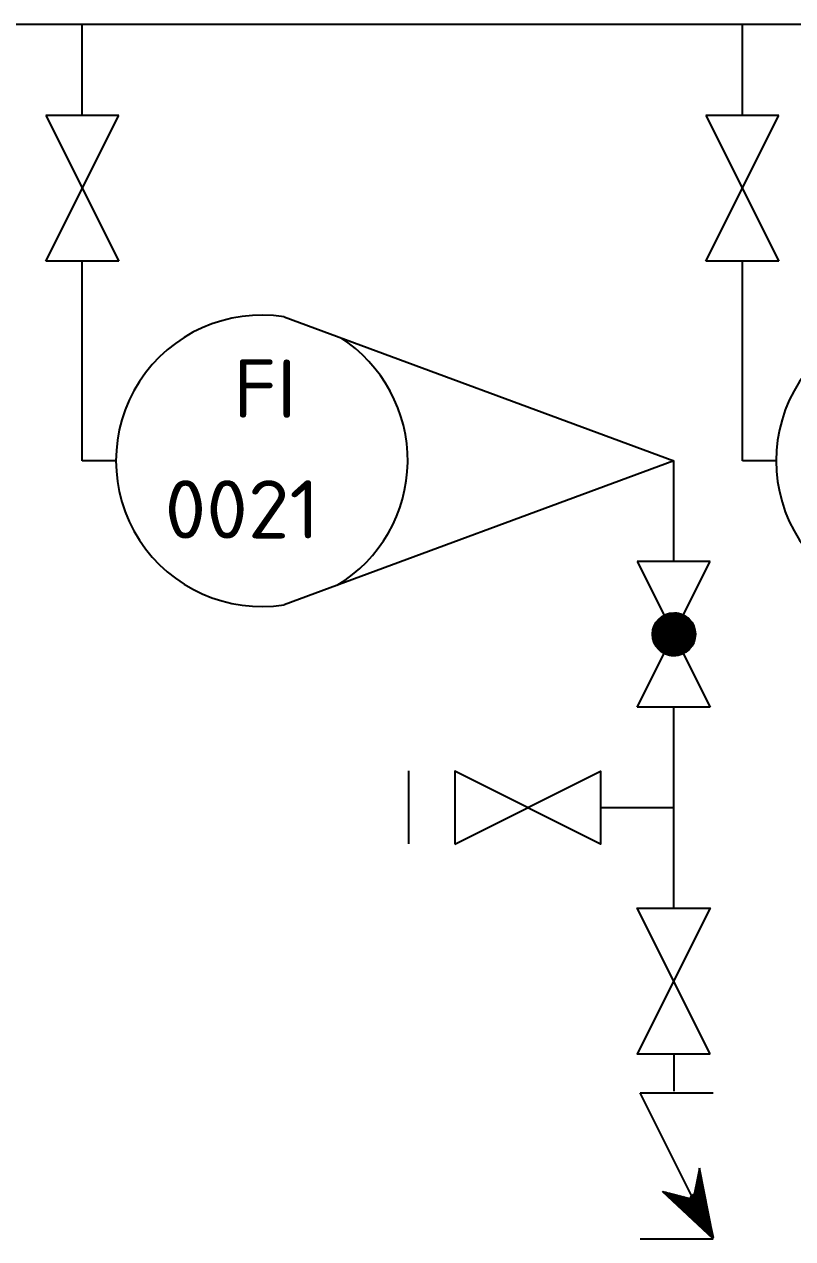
# Model space of a CAD drawing. Extents: x 270 to 589, y 86 to 206.
# Drawn here: x 401.068 to 402.912, y 111.146 to 114.062 of the extents above; entities that cross this region are included whole.
import ezdxf

# ---------------------------------------------------------------- set-up
doc = ezdxf.new("R2010")
doc.units = 0
doc.header["$MEASUREMENT"] = 0
doc.layers.get('0').update_dxf_attribs({"linetype": 'CONTINUOUS'})
doc.layers.add('IN-MAJ-PROC', color=3, linetype='CONTINUOUS')
doc.layers.add('IN-MIN-PROC', color=7, linetype='CONTINUOUS')
doc.styles.add('S1', font='SIMPLEX.shx')

msp = doc.modelspace()

# ---------------------------------------------------------------- hatches: boundary and pattern name
at = {"linetype": 'CONTINUOUS'}
h = msp.add_hatch(dxfattribs=at)
h.set_pattern_fill('ANSI31', color=2, scale=0.0014, angle=90, style=0)
h.set_pattern_definition([(135, (430.34192812, -248.9680968), (-0.00012374368671, -0.00012374368671), [])])
edge = h.paths.add_edge_path()
edge.add_arc((402.6269, 112.5973), 0.0516, 0, 360)

# ---------------------------------------------------------------- linework, layer by layer
at = {"color": 5, "linetype": 'CONTINUOUS'}
for p, q in [((392.3479, 114.0621), (408.3524, 114.0621)), ((401.2879, 113.0139), (401.2069, 113.0139)), ((402.8723, 113.0139), (402.7913, 113.0139)), ((402.6265, 111.5896), (402.6265, 111.5001))]:
    msp.add_line(p, q, dxfattribs=at)
at = {"color": 2}
for p, q in [((401.1194, 113.493), (401.2944, 113.843)), ((401.1194, 113.843), (401.2944, 113.493)), ((401.2944, 113.843), (401.1194, 113.843)), ((402.7038, 113.493), (402.8788, 113.843)), ((402.7038, 113.843), (402.8788, 113.493)), ((402.8788, 113.843), (402.7038, 113.843)), ((401.2944, 113.493), (401.1194, 113.493)), ((402.8788, 113.493), (402.7038, 113.493)), ((402.539, 112.4224), (402.714, 112.7724)), ((402.539, 112.7724), (402.714, 112.4224)), ((402.714, 112.7724), (402.539, 112.7724)), ((402.714, 112.4224), (402.539, 112.4224)), ((402.5459, 111.496), (402.7209, 111.496)), ((402.7209, 111.146), (402.5459, 111.496)), ((402.5459, 111.146), (402.7209, 111.146))]:
    msp.add_line(p, q, dxfattribs=at)
at = {"color": 2, "linetype": 'CONTINUOUS'}
for p, q in [((401.9896, 112.2696), (401.9896, 112.0942)), ((402.6886, 111.3158), (402.6778, 111.2579)), ((402.6867, 111.3054), (402.6885, 111.3073)), ((402.6916, 111.3004), (402.6867, 111.3054)), ((402.691, 111.3035), (402.6871, 111.3075)), ((402.6873, 111.3085), (402.6896, 111.3108)), ((402.6904, 111.3066), (402.6875, 111.3096)), ((402.6879, 111.3116), (402.6892, 111.3129)), ((402.6898, 111.3097), (402.6879, 111.3116)), ((402.6892, 111.3127), (402.6882, 111.3137)), ((402.7212, 111.1493), (402.6886, 111.3158)), ((402.6891, 111.3054), (402.6904, 111.3067)), ((402.6737, 111.2405), (402.6868, 111.3031)), ((402.7001, 111.2573), (402.6812, 111.2762)), ((402.6815, 111.278), (402.6823, 111.2788)), ((402.6995, 111.2604), (402.6816, 111.2783)), ((402.6817, 111.2732), (402.6848, 111.2763)), ((402.6989, 111.2635), (402.682, 111.2804)), ((402.6821, 111.281), (402.6836, 111.2825)), ((402.6983, 111.2666), (402.6824, 111.2825)), ((402.6827, 111.2841), (402.6848, 111.2862)), ((402.6977, 111.2697), (402.6828, 111.2845)), ((402.683, 111.2769), (402.6861, 111.28)), ((402.6971, 111.2727), (402.6832, 111.2866)), ((402.6833, 111.2871), (402.6861, 111.2899)), ((402.6965, 111.2758), (402.6836, 111.2887)), ((402.6959, 111.2789), (402.6839, 111.2908)), ((402.6842, 111.2905), (402.6873, 111.2936)), ((402.6842, 111.2806), (402.6873, 111.2837)), ((402.6953, 111.282), (402.6843, 111.2929)), ((402.6947, 111.285), (402.6847, 111.295)), ((402.6941, 111.2881), (402.6851, 111.2971)), ((402.6854, 111.2943), (402.6885, 111.2974)), ((402.6854, 111.2844), (402.6885, 111.2875)), ((402.6854, 111.2745), (402.6885, 111.2776)), ((402.6855, 111.2993), (402.6861, 111.2998)), ((402.6935, 111.2912), (402.6855, 111.2991)), ((402.6928, 111.2943), (402.6859, 111.3012)), ((402.6861, 111.3024), (402.6873, 111.3035)), ((402.6922, 111.2973), (402.6863, 111.3033)), ((402.6867, 111.298), (402.6898, 111.3011)), ((402.6867, 111.2881), (402.6898, 111.2912)), ((402.6867, 111.2782), (402.6898, 111.2813)), ((402.6868, 111.3031), (402.7212, 111.1493)), ((402.6879, 111.3017), (402.6908, 111.3046)), ((402.6879, 111.2918), (402.691, 111.2949)), ((402.6879, 111.2819), (402.691, 111.285)), ((402.6891, 111.2955), (402.692, 111.2984)), ((402.6891, 111.2856), (402.6922, 111.2887)), ((402.6891, 111.2757), (402.6922, 111.2788)), ((402.6904, 111.2992), (402.6916, 111.3005)), ((402.6904, 111.2893), (402.6933, 111.2922)), ((402.6904, 111.2794), (402.6935, 111.2825)), ((402.6916, 111.293), (402.6929, 111.2943)), ((402.6916, 111.2831), (402.6945, 111.286)), ((402.6916, 111.2732), (402.6947, 111.2763)), ((402.6929, 111.2868), (402.6941, 111.288)), ((402.6929, 111.2769), (402.6957, 111.2798)), ((402.6941, 111.2806), (402.6953, 111.2818)), ((402.5999, 111.2597), (402.6737, 111.2405)), ((402.7209, 111.146), (402.5999, 111.2597)), ((402.6213, 111.2396), (402.6017, 111.2592)), ((402.6019, 111.2578), (402.603, 111.2589)), ((402.6038, 111.2571), (402.605, 111.2584)), ((402.6045, 111.2554), (402.6056, 111.2565)), ((402.662, 111.2013), (402.605, 111.2584)), ((402.6062, 111.2547), (402.6089, 111.2573)), ((402.607, 111.253), (402.6081, 111.254)), ((402.7028, 111.1631), (402.6084, 111.2575)), ((402.6087, 111.2522), (402.6118, 111.2553)), ((402.6096, 111.2506), (402.6106, 111.2516)), ((402.61, 111.2559), (402.6109, 111.2568)), ((402.6112, 111.2497), (402.6143, 111.2528)), ((402.6121, 111.2482), (402.613, 111.2491)), ((402.6124, 111.2534), (402.6148, 111.2558)), ((402.6137, 111.2472), (402.6168, 111.2503)), ((402.6149, 111.251), (402.618, 111.254)), ((402.7212, 111.1496), (402.615, 111.2558)), ((402.6161, 111.2547), (402.6168, 111.2553)), ((402.6161, 111.2448), (402.6192, 111.2479)), ((402.6174, 111.2485), (402.6205, 111.2516)), ((402.7206, 111.1527), (402.6184, 111.2549)), ((402.6186, 111.2522), (402.6207, 111.2543)), ((402.6198, 111.246), (402.6229, 111.2491)), ((402.6211, 111.2497), (402.6242, 111.2528)), ((402.72, 111.1558), (402.6217, 111.254)), ((402.6223, 111.2534), (402.6227, 111.2538)), ((402.6236, 111.2472), (402.6267, 111.2503)), ((402.6248, 111.251), (402.6266, 111.2527)), ((402.7194, 111.1589), (402.6251, 111.2531)), ((402.626, 111.2448), (402.6291, 111.2479)), ((402.6273, 111.2485), (402.6304, 111.2516)), ((402.7188, 111.1619), (402.6284, 111.2523)), ((402.6285, 111.2522), (402.6286, 111.2522)), ((402.6297, 111.246), (402.6328, 111.2491)), ((402.631, 111.2497), (402.6325, 111.2512)), ((402.7182, 111.165), (402.6318, 111.2514)), ((402.6335, 111.2472), (402.6364, 111.2502)), ((402.7176, 111.1681), (402.6351, 111.2505)), ((402.6359, 111.2448), (402.639, 111.2479)), ((402.6372, 111.2485), (402.6384, 111.2497)), ((402.717, 111.1712), (402.6385, 111.2497)), ((402.6396, 111.246), (402.6423, 111.2487)), ((402.7164, 111.1742), (402.6418, 111.2488)), ((402.6434, 111.2472), (402.6443, 111.2481)), ((402.7157, 111.1773), (402.6452, 111.2479)), ((402.6458, 111.2448), (402.6482, 111.2471)), ((402.7151, 111.1804), (402.6485, 111.247)), ((402.6656, 111.2448), (402.6687, 111.2479)), ((402.6693, 111.246), (402.6724, 111.2491)), ((402.6706, 111.2497), (402.6737, 111.2528)), ((402.6731, 111.2472), (402.6762, 111.2503)), ((402.6743, 111.251), (402.6774, 111.254)), ((402.6755, 111.2547), (402.6786, 111.2578)), ((402.6755, 111.2448), (402.6786, 111.2479)), ((402.6768, 111.2485), (402.6799, 111.2516)), ((402.678, 111.2522), (402.6811, 111.2553)), ((402.6781, 111.2597), (402.6799, 111.2615)), ((402.7049, 111.2327), (402.6781, 111.2595)), ((402.7043, 111.2358), (402.6785, 111.2616)), ((402.6787, 111.2628), (402.6811, 111.2652)), ((402.7037, 111.2389), (402.6789, 111.2637)), ((402.6792, 111.2559), (402.6823, 111.259)), ((402.6792, 111.246), (402.6823, 111.2491)), ((402.6793, 111.2658), (402.6823, 111.2689)), ((402.7031, 111.242), (402.6793, 111.2658)), ((402.7025, 111.245), (402.6796, 111.2679)), ((402.7019, 111.2481), (402.68, 111.27)), ((402.7013, 111.2512), (402.6804, 111.272)), ((402.6805, 111.2695), (402.6836, 111.2726)), ((402.6805, 111.2596), (402.6836, 111.2627)), ((402.6805, 111.2497), (402.6836, 111.2528)), ((402.7007, 111.2543), (402.6808, 111.2741)), ((402.681, 111.2749), (402.6811, 111.2751)), ((402.6817, 111.2633), (402.6848, 111.2664)), ((402.6817, 111.2534), (402.6848, 111.2565)), ((402.683, 111.267), (402.6861, 111.2701)), ((402.683, 111.2571), (402.6861, 111.2602)), ((402.683, 111.2472), (402.6861, 111.2503)), ((402.6842, 111.2707), (402.6873, 111.2738)), ((402.6842, 111.2609), (402.6873, 111.2639)), ((402.6842, 111.251), (402.6873, 111.254)), ((402.6854, 111.2646), (402.6885, 111.2677)), ((402.6854, 111.2547), (402.6885, 111.2578)), ((402.6854, 111.2448), (402.6885, 111.2479)), ((402.6867, 111.2683), (402.6898, 111.2714)), ((402.6867, 111.2584), (402.6898, 111.2615)), ((402.6867, 111.2485), (402.6898, 111.2516)), ((402.6879, 111.272), (402.691, 111.2751)), ((402.6879, 111.2621), (402.691, 111.2652)), ((402.6879, 111.2522), (402.691, 111.2553)), ((402.6891, 111.2658), (402.6922, 111.2689)), ((402.6891, 111.2559), (402.6922, 111.259)), ((402.6891, 111.246), (402.6922, 111.2491)), ((402.6904, 111.2695), (402.6935, 111.2726)), ((402.6904, 111.2596), (402.6935, 111.2627)), ((402.6904, 111.2497), (402.6935, 111.2528)), ((402.6916, 111.2633), (402.6947, 111.2664)), ((402.6916, 111.2534), (402.6947, 111.2565)), ((402.6929, 111.267), (402.696, 111.2701)), ((402.6929, 111.2571), (402.696, 111.2602)), ((402.6929, 111.2472), (402.696, 111.2503)), ((402.6941, 111.2707), (402.6969, 111.2736)), ((402.6941, 111.2609), (402.6972, 111.2639)), ((402.6941, 111.251), (402.6972, 111.254)), ((402.6953, 111.2745), (402.6965, 111.2756)), ((402.6953, 111.2646), (402.6981, 111.2673)), ((402.6953, 111.2547), (402.6984, 111.2578)), ((402.6953, 111.2448), (402.6984, 111.2479)), ((402.6966, 111.2683), (402.6977, 111.2694)), ((402.6966, 111.2584), (402.6993, 111.2611)), ((402.6966, 111.2485), (402.6997, 111.2516)), ((402.6978, 111.2621), (402.6989, 111.2632)), ((402.6978, 111.2522), (402.7006, 111.2549)), ((402.699, 111.2559), (402.7001, 111.257)), ((402.699, 111.246), (402.7018, 111.2487)), ((402.7003, 111.2497), (402.7014, 111.2508)), ((402.6147, 111.2458), (402.6155, 111.2466)), ((402.6173, 111.2434), (402.618, 111.2441)), ((402.6186, 111.2423), (402.6217, 111.2454)), ((402.6198, 111.241), (402.6205, 111.2417)), ((402.6211, 111.2398), (402.6242, 111.2429)), ((402.6223, 111.2435), (402.6254, 111.2466)), ((402.6224, 111.2386), (402.6229, 111.2392)), ((402.6236, 111.2374), (402.6267, 111.2404)), ((402.6248, 111.2411), (402.6279, 111.2441)), ((402.6249, 111.2362), (402.6254, 111.2367)), ((402.6262, 111.235), (402.6291, 111.238)), ((402.6273, 111.2386), (402.6304, 111.2417)), ((402.6275, 111.2338), (402.6279, 111.2342)), ((402.6285, 111.2423), (402.6316, 111.2454)), ((402.6287, 111.2326), (402.6316, 111.2355)), ((402.6297, 111.2361), (402.6328, 111.2392)), ((402.63, 111.2314), (402.6304, 111.2318)), ((402.631, 111.2398), (402.6341, 111.2429)), ((402.6313, 111.2302), (402.6341, 111.233)), ((402.6322, 111.2435), (402.6353, 111.2466)), ((402.6322, 111.2336), (402.6353, 111.2367)), ((402.6326, 111.229), (402.6328, 111.2293)), ((402.6335, 111.2373), (402.6366, 111.2404)), ((402.6338, 111.2278), (402.6366, 111.2305)), ((402.6347, 111.2411), (402.6378, 111.2441)), ((402.6347, 111.2312), (402.6378, 111.2342)), ((402.6351, 111.2266), (402.6353, 111.2268)), ((402.6359, 111.2349), (402.639, 111.238)), ((402.6364, 111.2254), (402.639, 111.2281)), ((402.6372, 111.2386), (402.6403, 111.2417)), ((402.6372, 111.2287), (402.6403, 111.2318)), ((402.6377, 111.2242), (402.6378, 111.2243)), ((402.6384, 111.2423), (402.6415, 111.2454)), ((402.6384, 111.2324), (402.6415, 111.2355)), ((402.6389, 111.223), (402.6415, 111.2256)), ((402.6396, 111.2361), (402.6427, 111.2392)), ((402.6396, 111.2262), (402.6427, 111.2293)), ((402.6402, 111.2218), (402.6403, 111.2219)), ((402.6409, 111.2398), (402.644, 111.2429)), ((402.6409, 111.2299), (402.644, 111.233)), ((402.6415, 111.2206), (402.644, 111.2231)), ((402.6421, 111.2435), (402.6452, 111.2466)), ((402.6421, 111.2336), (402.6452, 111.2367)), ((402.6421, 111.2237), (402.6452, 111.2268)), ((402.6434, 111.2373), (402.6465, 111.2404)), ((402.6434, 111.2274), (402.6465, 111.2305)), ((402.6441, 111.2182), (402.6465, 111.2206)), ((402.6446, 111.2411), (402.6477, 111.2441)), ((402.6446, 111.2312), (402.6477, 111.2342)), ((402.6446, 111.2213), (402.6477, 111.2243)), ((402.6458, 111.2349), (402.6489, 111.238)), ((402.6458, 111.225), (402.6489, 111.2281)), ((402.6466, 111.2158), (402.6489, 111.2182)), ((402.6471, 111.2386), (402.6502, 111.2417)), ((402.6471, 111.2287), (402.6502, 111.2318)), ((402.6471, 111.2188), (402.6502, 111.2219)), ((402.6483, 111.2423), (402.6514, 111.2454)), ((402.6483, 111.2324), (402.6514, 111.2355)), ((402.6483, 111.2225), (402.6514, 111.2256)), ((402.6495, 111.246), (402.6502, 111.2466)), ((402.6495, 111.2361), (402.6526, 111.2392)), ((402.6495, 111.2262), (402.6526, 111.2293)), ((402.6495, 111.2163), (402.6526, 111.2194)), ((402.6508, 111.2398), (402.6539, 111.2429)), ((402.6508, 111.2299), (402.6539, 111.233)), ((402.6508, 111.22), (402.6539, 111.2231)), ((402.7145, 111.1835), (402.6519, 111.2462)), ((402.652, 111.2435), (402.6541, 111.2456)), ((402.652, 111.2336), (402.6551, 111.2367)), ((402.652, 111.2237), (402.6551, 111.2268)), ((402.6533, 111.2373), (402.6564, 111.2404)), ((402.6533, 111.2274), (402.6564, 111.2305)), ((402.6533, 111.2175), (402.6564, 111.2206)), ((402.6545, 111.2411), (402.6576, 111.2441)), ((402.6545, 111.2312), (402.6576, 111.2342)), ((402.6545, 111.2213), (402.6576, 111.2243)), ((402.7139, 111.1866), (402.6552, 111.2453)), ((402.6557, 111.2448), (402.656, 111.2451)), ((402.6557, 111.2349), (402.6588, 111.238)), ((402.6557, 111.225), (402.6588, 111.2281)), ((402.6557, 111.2151), (402.6588, 111.2182)), ((402.657, 111.2386), (402.6601, 111.2417)), ((402.657, 111.2287), (402.6601, 111.2318)), ((402.657, 111.2188), (402.6601, 111.2219)), ((402.6582, 111.2423), (402.66, 111.2441)), ((402.6582, 111.2324), (402.6613, 111.2355)), ((402.6582, 111.2225), (402.6613, 111.2256)), ((402.7133, 111.1896), (402.6586, 111.2444)), ((402.6594, 111.2361), (402.6625, 111.2392)), ((402.6594, 111.2262), (402.6625, 111.2293)), ((402.6594, 111.2163), (402.6625, 111.2194)), ((402.6607, 111.2398), (402.6638, 111.2429)), ((402.6607, 111.2299), (402.6638, 111.233)), ((402.6607, 111.22), (402.6638, 111.2231)), ((402.7127, 111.1927), (402.6619, 111.2436)), ((402.6619, 111.2435), (402.6619, 111.2435)), ((402.6619, 111.2336), (402.665, 111.2367)), ((402.6619, 111.2237), (402.665, 111.2268)), ((402.6632, 111.2373), (402.6663, 111.2404)), ((402.6632, 111.2274), (402.6663, 111.2305)), ((402.6632, 111.2175), (402.6663, 111.2206)), ((402.6644, 111.2411), (402.6675, 111.2441)), ((402.6644, 111.2312), (402.6675, 111.2342)), ((402.6644, 111.2213), (402.6675, 111.2243)), ((402.7121, 111.1958), (402.6652, 111.2427)), ((402.6656, 111.2349), (402.6687, 111.238)), ((402.6656, 111.225), (402.6687, 111.2281)), ((402.6656, 111.2151), (402.6687, 111.2182)), ((402.6669, 111.2386), (402.67, 111.2417)), ((402.6669, 111.2287), (402.67, 111.2318)), ((402.6669, 111.2188), (402.67, 111.2219)), ((402.6681, 111.2423), (402.6712, 111.2454)), ((402.6681, 111.2324), (402.6712, 111.2355)), ((402.6681, 111.2225), (402.6712, 111.2256)), ((402.7115, 111.1989), (402.6686, 111.2418)), ((402.6693, 111.2361), (402.6724, 111.2392)), ((402.6693, 111.2262), (402.6724, 111.2293)), ((402.6693, 111.2163), (402.6724, 111.2194)), ((402.6706, 111.2398), (402.6737, 111.2429)), ((402.6706, 111.2299), (402.6737, 111.233)), ((402.6706, 111.22), (402.6737, 111.2231)), ((402.6718, 111.2435), (402.6749, 111.2466)), ((402.6718, 111.2336), (402.6749, 111.2367)), ((402.6718, 111.2237), (402.6749, 111.2268)), ((402.7109, 111.2019), (402.6719, 111.2409)), ((402.6731, 111.2373), (402.6762, 111.2404)), ((402.6731, 111.2274), (402.6762, 111.2305)), ((402.6731, 111.2175), (402.6762, 111.2206)), ((402.6743, 111.2411), (402.6774, 111.2441)), ((402.6743, 111.2312), (402.6774, 111.2342)), ((402.6743, 111.2213), (402.6774, 111.2243)), ((402.6755, 111.2349), (402.6786, 111.238)), ((402.6755, 111.225), (402.6786, 111.2281)), ((402.6755, 111.2151), (402.6786, 111.2182)), ((402.6768, 111.2386), (402.6799, 111.2417)), ((402.6768, 111.2287), (402.6799, 111.2318)), ((402.6768, 111.2188), (402.6799, 111.2219)), ((402.678, 111.2423), (402.6811, 111.2454)), ((402.678, 111.2324), (402.6811, 111.2355)), ((402.678, 111.2225), (402.6811, 111.2256)), ((402.6792, 111.2361), (402.6823, 111.2392)), ((402.6792, 111.2262), (402.6823, 111.2293)), ((402.6792, 111.2163), (402.6823, 111.2194)), ((402.6805, 111.2398), (402.6836, 111.2429)), ((402.6805, 111.2299), (402.6836, 111.233)), ((402.6805, 111.22), (402.6836, 111.2231)), ((402.6817, 111.2435), (402.6848, 111.2466)), ((402.6817, 111.2336), (402.6848, 111.2367)), ((402.6817, 111.2237), (402.6848, 111.2268)), ((402.683, 111.2373), (402.6861, 111.2404)), ((402.683, 111.2274), (402.6861, 111.2305)), ((402.683, 111.2175), (402.6861, 111.2206)), ((402.6842, 111.2411), (402.6873, 111.2441)), ((402.6842, 111.2312), (402.6873, 111.2342)), ((402.6842, 111.2213), (402.6873, 111.2243)), ((402.6854, 111.2349), (402.6885, 111.238)), ((402.6854, 111.225), (402.6885, 111.2281)), ((402.6854, 111.2151), (402.6885, 111.2182)), ((402.6867, 111.2386), (402.6898, 111.2417)), ((402.6867, 111.2287), (402.6898, 111.2318)), ((402.6867, 111.2188), (402.6898, 111.2219)), ((402.6879, 111.2423), (402.691, 111.2454)), ((402.6879, 111.2324), (402.691, 111.2355)), ((402.6879, 111.2225), (402.691, 111.2256)), ((402.6891, 111.2361), (402.6922, 111.2392)), ((402.6891, 111.2262), (402.6922, 111.2293)), ((402.6891, 111.2163), (402.6922, 111.2194)), ((402.6904, 111.2398), (402.6935, 111.2429)), ((402.6904, 111.2299), (402.6935, 111.233)), ((402.6904, 111.22), (402.6935, 111.2231)), ((402.6916, 111.2435), (402.6947, 111.2466)), ((402.6916, 111.2336), (402.6947, 111.2367)), ((402.6916, 111.2237), (402.6947, 111.2268)), ((402.6929, 111.2373), (402.696, 111.2404)), ((402.6929, 111.2274), (402.696, 111.2305)), ((402.6929, 111.2175), (402.696, 111.2206)), ((402.6941, 111.2411), (402.6972, 111.2441)), ((402.6941, 111.2312), (402.6972, 111.2342)), ((402.6941, 111.2213), (402.6972, 111.2243)), ((402.6953, 111.2349), (402.6984, 111.238)), ((402.6953, 111.225), (402.6984, 111.2281)), ((402.6953, 111.2151), (402.6984, 111.2182)), ((402.6966, 111.2386), (402.6997, 111.2417)), ((402.6966, 111.2287), (402.6997, 111.2318)), ((402.6966, 111.2188), (402.6997, 111.2219)), ((402.6978, 111.2423), (402.7009, 111.2454)), ((402.6978, 111.2324), (402.7009, 111.2355)), ((402.6978, 111.2225), (402.7009, 111.2256)), ((402.699, 111.2361), (402.7021, 111.2392)), ((402.699, 111.2262), (402.7021, 111.2293)), ((402.699, 111.2163), (402.7021, 111.2194)), ((402.7003, 111.2398), (402.703, 111.2425)), ((402.7003, 111.2299), (402.7034, 111.233)), ((402.7003, 111.22), (402.7034, 111.2231)), ((402.7015, 111.2435), (402.7026, 111.2446)), ((402.7015, 111.2336), (402.7042, 111.2363)), ((402.7015, 111.2237), (402.7046, 111.2268)), ((402.7028, 111.2373), (402.7038, 111.2384)), ((402.7028, 111.2274), (402.7054, 111.2301)), ((402.7028, 111.2175), (402.7059, 111.2206)), ((402.704, 111.2312), (402.705, 111.2322)), ((402.704, 111.2213), (402.7066, 111.2239)), ((402.7052, 111.225), (402.7062, 111.226)), ((402.7065, 111.2188), (402.7074, 111.2197)), ((402.6492, 111.2134), (402.6514, 111.2157)), ((402.6517, 111.211), (402.6539, 111.2132)), ((402.652, 111.2138), (402.6551, 111.2169)), ((402.6543, 111.2086), (402.6564, 111.2107)), ((402.6545, 111.2114), (402.6576, 111.2144)), ((402.6568, 111.2062), (402.6588, 111.2083)), ((402.657, 111.2089), (402.6601, 111.212)), ((402.6582, 111.2126), (402.6613, 111.2157)), ((402.6594, 111.2064), (402.6625, 111.2095)), ((402.6594, 111.2038), (402.6613, 111.2058)), ((402.6607, 111.2101), (402.6638, 111.2132)), ((402.6619, 111.2138), (402.665, 111.2169)), ((402.6619, 111.2039), (402.665, 111.207)), ((402.6619, 111.2014), (402.6638, 111.2033)), ((402.6632, 111.2076), (402.6663, 111.2107)), ((402.6644, 111.2114), (402.6675, 111.2144)), ((402.6644, 111.2015), (402.6675, 111.2045)), ((402.6645, 111.1991), (402.6663, 111.2008)), ((402.6656, 111.2052), (402.6687, 111.2083)), ((402.6669, 111.2089), (402.67, 111.212)), ((402.6669, 111.199), (402.67, 111.2021)), ((402.667, 111.1967), (402.6687, 111.1984)), ((402.6681, 111.2126), (402.6712, 111.2157)), ((402.6681, 111.2027), (402.6712, 111.2058)), ((402.6693, 111.2064), (402.6724, 111.2095)), ((402.6693, 111.1965), (402.6724, 111.1996)), ((402.6696, 111.1943), (402.6712, 111.1959)), ((402.6706, 111.2101), (402.6737, 111.2132)), ((402.6706, 111.2002), (402.6737, 111.2033)), ((402.6718, 111.2138), (402.6749, 111.2169)), ((402.6718, 111.2039), (402.6749, 111.207)), ((402.6718, 111.194), (402.6749, 111.1971)), ((402.6721, 111.1919), (402.6737, 111.1934)), ((402.6731, 111.2076), (402.6762, 111.2107)), ((402.6731, 111.1977), (402.6762, 111.2008)), ((402.6743, 111.2114), (402.6774, 111.2144)), ((402.6743, 111.2015), (402.6774, 111.2045)), ((402.6743, 111.1916), (402.6774, 111.1946)), ((402.6747, 111.1895), (402.6762, 111.1909)), ((402.6755, 111.2052), (402.6786, 111.2083)), ((402.6755, 111.1953), (402.6786, 111.1984)), ((402.6768, 111.2089), (402.6799, 111.212)), ((402.6768, 111.199), (402.6799, 111.2021)), ((402.6768, 111.1891), (402.6799, 111.1922)), ((402.678, 111.2126), (402.6811, 111.2157)), ((402.678, 111.2027), (402.6811, 111.2058)), ((402.678, 111.1928), (402.6811, 111.1959)), ((402.6792, 111.2064), (402.6823, 111.2095)), ((402.6792, 111.1965), (402.6823, 111.1996)), ((402.6792, 111.1866), (402.6823, 111.1897)), ((402.6805, 111.2101), (402.6836, 111.2132)), ((402.6805, 111.2002), (402.6836, 111.2033)), ((402.6805, 111.1903), (402.6836, 111.1934)), ((402.6817, 111.2138), (402.6848, 111.2169)), ((402.6817, 111.2039), (402.6848, 111.207)), ((402.6817, 111.194), (402.6848, 111.1971)), ((402.683, 111.2076), (402.6861, 111.2107)), ((402.683, 111.1977), (402.6861, 111.2008)), ((402.683, 111.1878), (402.6861, 111.1909)), ((402.6842, 111.2114), (402.6873, 111.2144)), ((402.6842, 111.2015), (402.6873, 111.2045)), ((402.6842, 111.1916), (402.6873, 111.1946)), ((402.6854, 111.2052), (402.6885, 111.2083)), ((402.6854, 111.1953), (402.6885, 111.1984)), ((402.6867, 111.2089), (402.6898, 111.212)), ((402.6867, 111.199), (402.6898, 111.2021)), ((402.6867, 111.1891), (402.6898, 111.1922)), ((402.6879, 111.2126), (402.691, 111.2157)), ((402.6879, 111.2027), (402.691, 111.2058)), ((402.6879, 111.1928), (402.691, 111.1959)), ((402.6891, 111.2064), (402.6922, 111.2095)), ((402.6891, 111.1965), (402.6922, 111.1996)), ((402.6891, 111.1866), (402.6922, 111.1897)), ((402.6904, 111.2101), (402.6935, 111.2132)), ((402.6904, 111.2002), (402.6935, 111.2033)), ((402.6904, 111.1903), (402.6935, 111.1934)), ((402.6916, 111.2138), (402.6947, 111.2169)), ((402.6916, 111.2039), (402.6947, 111.207)), ((402.6916, 111.194), (402.6947, 111.1971)), ((402.6929, 111.2076), (402.696, 111.2107)), ((402.6929, 111.1977), (402.696, 111.2008)), ((402.6929, 111.1878), (402.696, 111.1909)), ((402.6941, 111.2114), (402.6972, 111.2144)), ((402.6941, 111.2015), (402.6972, 111.2045)), ((402.6941, 111.1916), (402.6972, 111.1946)), ((402.6953, 111.2052), (402.6984, 111.2083)), ((402.6953, 111.1953), (402.6984, 111.1984)), ((402.6966, 111.2089), (402.6997, 111.212)), ((402.6966, 111.199), (402.6997, 111.2021)), ((402.6966, 111.1891), (402.6997, 111.1922)), ((402.6978, 111.2126), (402.7009, 111.2157)), ((402.6978, 111.2027), (402.7009, 111.2058)), ((402.6978, 111.1928), (402.7009, 111.1959)), ((402.699, 111.2064), (402.7021, 111.2095)), ((402.699, 111.1965), (402.7021, 111.1996)), ((402.699, 111.1866), (402.7021, 111.1897)), ((402.7003, 111.2101), (402.7034, 111.2132)), ((402.7003, 111.2002), (402.7034, 111.2033)), ((402.7003, 111.1903), (402.7034, 111.1934)), ((402.7015, 111.2138), (402.7046, 111.2169)), ((402.7015, 111.2039), (402.7046, 111.207)), ((402.7015, 111.194), (402.7046, 111.1971)), ((402.7028, 111.2076), (402.7059, 111.2107)), ((402.7028, 111.1977), (402.7059, 111.2008)), ((402.7028, 111.1878), (402.7059, 111.1909)), ((402.704, 111.2114), (402.7071, 111.2144)), ((402.704, 111.2015), (402.7071, 111.2045)), ((402.704, 111.1916), (402.7071, 111.1946)), ((402.7052, 111.2151), (402.7078, 111.2177)), ((402.7052, 111.2052), (402.7083, 111.2083)), ((402.7052, 111.1953), (402.7083, 111.1984)), ((402.7065, 111.2089), (402.7091, 111.2115)), ((402.7065, 111.199), (402.7096, 111.2021)), ((402.7065, 111.1891), (402.7096, 111.1922)), ((402.7077, 111.2126), (402.7087, 111.2135)), ((402.7077, 111.2027), (402.7103, 111.2053)), ((402.7077, 111.1928), (402.7108, 111.1959)), ((402.7089, 111.2064), (402.7099, 111.2073)), ((402.7089, 111.1965), (402.7115, 111.1991)), ((402.7089, 111.1866), (402.712, 111.1897)), ((402.7102, 111.2002), (402.7111, 111.2011)), ((402.7102, 111.1903), (402.7127, 111.1928)), ((402.7114, 111.194), (402.7123, 111.1949)), ((402.7127, 111.1878), (402.7135, 111.1887)), ((402.6772, 111.1871), (402.6786, 111.1885)), ((402.6798, 111.1847), (402.6811, 111.186)), ((402.6817, 111.1841), (402.6848, 111.1872)), ((402.6823, 111.1823), (402.6836, 111.1835)), ((402.6842, 111.1817), (402.6873, 111.1847)), ((402.6849, 111.1799), (402.6861, 111.181)), ((402.6854, 111.1854), (402.6885, 111.1885)), ((402.6867, 111.1792), (402.6898, 111.1823)), ((402.6874, 111.1775), (402.6885, 111.1786)), ((402.6879, 111.1829), (402.691, 111.186)), ((402.6891, 111.1767), (402.6922, 111.1798)), ((402.69, 111.1751), (402.691, 111.1761)), ((402.6904, 111.1804), (402.6935, 111.1835)), ((402.6916, 111.1841), (402.6947, 111.1872)), ((402.6916, 111.1742), (402.6947, 111.1773)), ((402.6925, 111.1727), (402.6935, 111.1736)), ((402.6929, 111.1779), (402.696, 111.181)), ((402.6941, 111.1817), (402.6972, 111.1847)), ((402.6941, 111.1718), (402.6972, 111.1748)), ((402.6951, 111.1703), (402.696, 111.1711)), ((402.6953, 111.1854), (402.6984, 111.1885)), ((402.6953, 111.1755), (402.6984, 111.1786)), ((402.6966, 111.1792), (402.6997, 111.1823)), ((402.6966, 111.1693), (402.6997, 111.1724)), ((402.6977, 111.1679), (402.6984, 111.1687)), ((402.6978, 111.1829), (402.7009, 111.186)), ((402.6978, 111.173), (402.7009, 111.1761)), ((402.699, 111.1767), (402.7021, 111.1798)), ((402.699, 111.1668), (402.7021, 111.1699)), ((402.7002, 111.1655), (402.7009, 111.1662)), ((402.7003, 111.1804), (402.7034, 111.1835)), ((402.7003, 111.1705), (402.7034, 111.1736)), ((402.7015, 111.1841), (402.7046, 111.1872)), ((402.7015, 111.1742), (402.7046, 111.1773)), ((402.7015, 111.1643), (402.7046, 111.1674)), ((402.7028, 111.1779), (402.7059, 111.181)), ((402.7028, 111.168), (402.7059, 111.1711)), ((402.7028, 111.1631), (402.7034, 111.1637)), ((402.704, 111.1817), (402.7071, 111.1847)), ((402.704, 111.1718), (402.7071, 111.1748)), ((402.704, 111.1619), (402.7071, 111.1649)), ((402.7052, 111.1854), (402.7083, 111.1885)), ((402.7052, 111.1755), (402.7083, 111.1786)), ((402.7052, 111.1656), (402.7083, 111.1687)), ((402.7053, 111.1607), (402.7059, 111.1612)), ((402.7065, 111.1792), (402.7096, 111.1823)), ((402.7065, 111.1693), (402.7096, 111.1724)), ((402.7066, 111.1595), (402.7096, 111.1625)), ((402.7077, 111.1829), (402.7108, 111.186)), ((402.7077, 111.173), (402.7108, 111.1761)), ((402.7077, 111.1631), (402.7108, 111.1662)), ((402.7089, 111.1767), (402.712, 111.1798)), ((402.7089, 111.1668), (402.712, 111.1699)), ((402.7091, 111.1571), (402.712, 111.16)), ((402.7102, 111.1804), (402.7133, 111.1835)), ((402.7102, 111.1705), (402.7133, 111.1736)), ((402.7102, 111.1606), (402.7133, 111.1637)), ((402.7114, 111.1841), (402.7139, 111.1866)), ((402.7114, 111.1742), (402.7145, 111.1773)), ((402.7114, 111.1643), (402.7145, 111.1674)), ((402.7127, 111.1779), (402.7151, 111.1804)), ((402.7127, 111.168), (402.7158, 111.1711)), ((402.7127, 111.1581), (402.7158, 111.1612)), ((402.7139, 111.1817), (402.7147, 111.1825)), ((402.7139, 111.1718), (402.7164, 111.1742)), ((402.7139, 111.1619), (402.717, 111.1649)), ((402.7151, 111.1755), (402.716, 111.1763)), ((402.7151, 111.1656), (402.7176, 111.168)), ((402.7164, 111.1693), (402.7172, 111.1701)), ((402.7164, 111.1594), (402.7188, 111.1618)), ((402.7176, 111.1631), (402.7184, 111.1639)), ((402.7079, 111.1583), (402.7083, 111.1588)), ((402.7104, 111.1559), (402.7108, 111.1563)), ((402.7117, 111.1547), (402.7145, 111.1575)), ((402.713, 111.1535), (402.7133, 111.1538)), ((402.7142, 111.1523), (402.717, 111.155)), ((402.7151, 111.1557), (402.7182, 111.1588)), ((402.7155, 111.1511), (402.7158, 111.1513)), ((402.7168, 111.1499), (402.7195, 111.1526)), ((402.7176, 111.1532), (402.72, 111.1556)), ((402.7181, 111.1487), (402.7182, 111.1489)), ((402.7188, 111.1569), (402.7196, 111.1577)), ((402.7193, 111.1475), (402.7212, 111.1494)), ((402.7201, 111.1507), (402.7208, 111.1515))]:
    msp.add_line(p, q, dxfattribs=at)
at = {"color": 2}
for points in [[(402.1009, 112.0935), (402.4509, 112.2685), (402.4509, 112.0935), (402.1009, 112.2685)], [(402.714, 111.5896), (402.539, 111.9396), (402.714, 111.9396), (402.539, 111.5896)]]:
    msp.add_lwpolyline(points, close=True, dxfattribs=at)
at = {"color": 2, "linetype": 'CONTINUOUS'}
msp.add_circle((402.6269, 112.5973), 0.0516, dxfattribs=at)
for centre, radius, start, end in [((401.6379, 113.0139), 0.35, 81.1529, 278.8471), ((403.2223, 113.0139), 0.35, 81.1529, 278.8471), ((401.6379, 113.0148), 0.3501, 301.1189, 57.4379)]:
    msp.add_arc(centre, radius, start, end)
at = {"layer": 'IN-MAJ-PROC', "color": 5, "linetype": 'CONTINUOUS'}
msp.add_line((402.6265, 112.181), (402.4509, 112.181), dxfattribs=at)
at = {"layer": 'IN-MIN-PROC', "color": 5}
for p, q in [((401.2069, 113.843), (401.2069, 114.0621)), ((402.7913, 113.843), (402.7913, 114.0621)), ((401.2069, 113.0139), (401.2069, 113.493)), ((402.7913, 113.0139), (402.7913, 113.493)), ((402.6265, 112.7724), (402.6265, 113.0139)), ((402.6265, 111.9396), (402.6265, 112.4224))]:
    msp.add_line(p, q, dxfattribs=at)
at = {"layer": 'IN-MIN-PROC', "color": 7}
for p, q in [((401.6917, 113.3597), (402.6265, 113.0139)), ((402.6265, 113.0139), (401.6917, 112.668))]:
    msp.add_line(p, q, dxfattribs=at)

# ---------------------------------------------------------------- texts
at = {"color": 7, "linetype": 'CONTINUOUS', "style": 'S1'}
for s, p in [('FI', (401.5695, 113.1173)), ('0021', (401.4046, 112.8273))]:
    msp.add_text(s, height=0.14, dxfattribs=at).set_placement(p)

doc.saveas('drawing.dxf')
